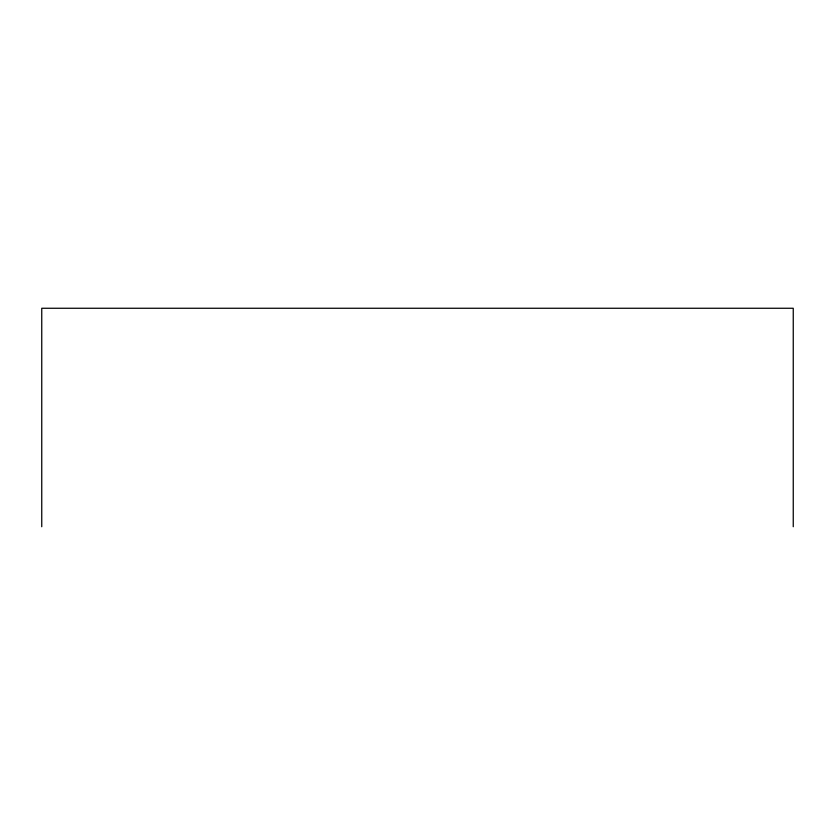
<?xml version="1.0" encoding="UTF-8"?>
<svg xmlns="http://www.w3.org/2000/svg" width="835" height="835" viewBox="0 0 835 835"><rect width="100%" height="100%" fill="white"/><g stroke="black" fill="none" stroke-linecap="round" stroke-linejoin="round"><path stroke-width="1.25" d="M793.25 526.739L793.25 308.261L41.75 308.261L41.75 526.739"/></g></svg>
